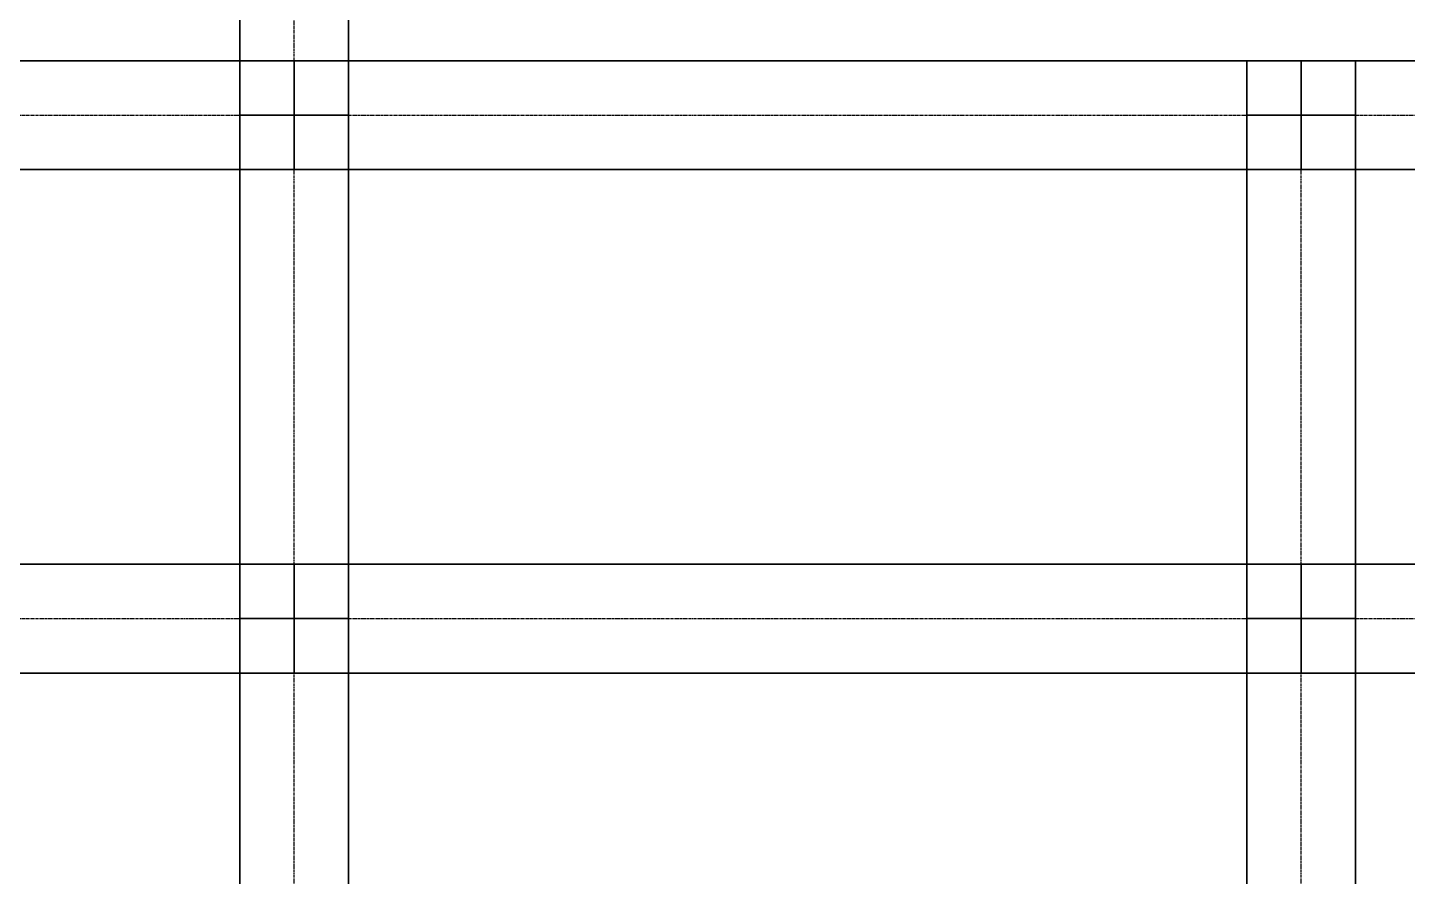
# Model space of a CAD drawing. Extents: x -12 to 2097, y 100 to 3117.
# Drawn here: x 292.2 to 596.4, y 287.1 to 474.2 of the extents above; entities that cross this region are included whole.
import ezdxf

# ---------------------------------------------------------------- set-up
doc = ezdxf.new("R2010")
doc.units = 0
doc.header["$MEASUREMENT"] = 0
doc.linetypes.add('Center', pattern=[2, 1.25, -0.25, 0.25, -0.25])
for name, color, linetype in [('BEAM', 5, 'CONTINUOUS'), ('CENTERLINES', 7, 'CONTINUOUS'), ('COLS', 5, 'CONTINUOUS')]:
    doc.layers.add(name, color=color, linetype=linetype)

msp = doc.modelspace()

# ---------------------------------------------------------------- linework, layer by layer
at = {"layer": 'BEAM', "color": 5, "linetype": 'CONTINUOUS'}
for points in [[(339, 454.92, 600), (339, 454.92, 624), (339, 514.92, 624), (339, 514.92, 600)], [(339, 454.92, 624), (363, 454.92, 624), (363, 514.92, 624), (339, 514.92, 624)], [(363, 454.92, 600), (339, 454.92, 600), (339, 514.92, 600), (363, 514.92, 600)], [(339, 454.92, 468), (339, 454.92, 492), (339, 514.92, 492), (339, 514.92, 468)], [(339, 454.92, 492), (363, 454.92, 492), (363, 514.92, 492), (339, 514.92, 492)], [(363, 454.92, 468), (339, 454.92, 468), (339, 514.92, 468), (363, 514.92, 468)], [(339, 454.92, 336), (339, 454.92, 360), (339, 514.92, 360), (339, 514.92, 336)], [(339, 454.92, 360), (363, 454.92, 360), (363, 514.92, 360), (339, 514.92, 360)], [(363, 454.92, 336), (339, 454.92, 336), (339, 514.92, 336), (363, 514.92, 336)], [(339, 454.92, 204), (339, 454.92, 228), (339, 514.92, 228), (339, 514.92, 204)], [(339, 454.92, 228), (363, 454.92, 228), (363, 514.92, 228), (339, 514.92, 228)], [(363, 454.92, 204), (339, 454.92, 204), (339, 514.92, 204), (363, 514.92, 204)], [(339, 454.92, 60), (339, 454.92, 84), (339, 514.92, 84), (339, 514.92, 60)], [(339, 454.92, 84), (363, 454.92, 84), (363, 514.92, 84), (339, 514.92, 84)], [(363, 454.92, 60), (339, 454.92, 60), (339, 514.92, 60), (363, 514.92, 60)], [(363, 454.92, 624), (363, 454.92, 600), (363, 514.92, 600), (363, 514.92, 624)], [(363, 454.92, 492), (363, 454.92, 468), (363, 514.92, 468), (363, 514.92, 492)], [(363, 454.92, 360), (363, 454.92, 336), (363, 514.92, 336), (363, 514.92, 360)], [(363, 454.92, 228), (363, 454.92, 204), (363, 514.92, 204), (363, 514.92, 228)], [(363, 454.92, 84), (363, 454.92, 60), (363, 514.92, 60), (363, 514.92, 84)], [(240, 466.92, 600), (240, 466.92, 624), (351, 466.92, 624), (351, 466.92, 600)], [(240, 466.92, 624), (240, 442.92, 624), (351, 442.92, 624), (351, 466.92, 624)], [(240, 442.92, 600), (240, 466.92, 600), (351, 466.92, 600), (351, 442.92, 600)], [(240, 466.92, 468), (240, 466.92, 492), (351, 466.92, 492), (351, 466.92, 468)], [(240, 466.92, 492), (240, 442.92, 492), (351, 442.92, 492), (351, 466.92, 492)], [(240, 442.92, 468), (240, 466.92, 468), (351, 466.92, 468), (351, 442.92, 468)], [(240, 466.92, 336), (240, 466.92, 360), (351, 466.92, 360), (351, 466.92, 336)], [(240, 466.92, 360), (240, 442.92, 360), (351, 442.92, 360), (351, 466.92, 360)], [(240, 442.92, 336), (240, 466.92, 336), (351, 466.92, 336), (351, 442.92, 336)], [(240, 466.92, 204), (240, 466.92, 228), (351, 466.92, 228), (351, 466.92, 204)], [(240, 466.92, 228), (240, 442.92, 228), (351, 442.92, 228), (351, 466.92, 228)], [(240, 442.92, 204), (240, 466.92, 204), (351, 466.92, 204), (351, 442.92, 204)], [(240, 466.92, 60), (240, 466.92, 84), (351, 466.92, 84), (351, 466.92, 60)], [(240, 466.92, 84), (240, 442.92, 84), (351, 442.92, 84), (351, 466.92, 84)], [(240, 442.92, 60), (240, 466.92, 60), (351, 466.92, 60), (351, 442.92, 60)], [(351, 466.92, 600), (351, 466.92, 624), (573, 466.92, 624), (573, 466.92, 600)], [(351, 466.92, 624), (351, 442.92, 624), (573, 442.92, 624), (573, 466.92, 624)], [(351, 442.92, 600), (351, 466.92, 600), (573, 466.92, 600), (573, 442.92, 600)], [(351, 466.92, 468), (351, 466.92, 492), (573, 466.92, 492), (573, 466.92, 468)], [(351, 466.92, 492), (351, 442.92, 492), (573, 442.92, 492), (573, 466.92, 492)], [(351, 442.92, 468), (351, 466.92, 468), (573, 466.92, 468), (573, 442.92, 468)], [(351, 466.92, 336), (351, 466.92, 360), (573, 466.92, 360), (573, 466.92, 336)], [(351, 466.92, 360), (351, 442.92, 360), (573, 442.92, 360), (573, 466.92, 360)], [(351, 442.92, 336), (351, 466.92, 336), (573, 466.92, 336), (573, 442.92, 336)], [(351, 466.92, 204), (351, 466.92, 228), (573, 466.92, 228), (573, 466.92, 204)], [(351, 466.92, 228), (351, 442.92, 228), (573, 442.92, 228), (573, 466.92, 228)], [(351, 442.92, 204), (351, 466.92, 204), (573, 466.92, 204), (573, 442.92, 204)], [(351, 466.92, 60), (351, 466.92, 84), (573, 466.92, 84), (573, 466.92, 60)], [(351, 466.92, 84), (351, 442.92, 84), (573, 442.92, 84), (573, 466.92, 84)], [(351, 442.92, 60), (351, 466.92, 60), (573, 466.92, 60), (573, 442.92, 60)], [(351, 466.92), (351, 466.92, 24), (573, 466.92, 24), (573, 466.92)], [(351, 466.92, 24), (351, 442.92, 24), (573, 442.92, 24), (573, 466.92, 24)], [(351, 442.92), (351, 466.92), (573, 466.92), (573, 442.92)], [(573, 466.92, 600), (573, 466.92, 624), (744, 466.92, 624), (744, 466.92, 600)], [(573, 466.92, 624), (573, 442.92, 624), (744, 442.92, 624), (744, 466.92, 624)], [(573, 442.92, 600), (573, 466.92, 600), (744, 466.92, 600), (744, 442.92, 600)], [(573, 466.92, 468), (573, 466.92, 492), (744, 466.92, 492), (744, 466.92, 468)], [(573, 466.92, 492), (573, 442.92, 492), (744, 442.92, 492), (744, 466.92, 492)], [(573, 442.92, 468), (573, 466.92, 468), (744, 466.92, 468), (744, 442.92, 468)], [(573, 466.92, 336), (573, 466.92, 360), (744, 466.92, 360), (744, 466.92, 336)], [(573, 466.92, 360), (573, 442.92, 360), (744, 442.92, 360), (744, 466.92, 360)], [(573, 442.92, 336), (573, 466.92, 336), (744, 466.92, 336), (744, 442.92, 336)], [(573, 466.92, 204), (573, 466.92, 228), (744, 466.92, 228), (744, 466.92, 204)], [(573, 466.92, 228), (573, 442.92, 228), (744, 442.92, 228), (744, 466.92, 228)], [(573, 442.92, 204), (573, 466.92, 204), (744, 466.92, 204), (744, 442.92, 204)], [(573, 466.92, 60), (573, 466.92, 84), (744, 466.92, 84), (744, 466.92, 60)], [(573, 466.92, 84), (573, 442.92, 84), (744, 442.92, 84), (744, 466.92, 84)], [(573, 442.92, 60), (573, 466.92, 60), (744, 466.92, 60), (744, 442.92, 60)], [(339, 343.92, 600), (339, 343.92, 624), (339, 454.92, 624), (339, 454.92, 600)], [(339, 343.92, 624), (363, 343.92, 624), (363, 454.92, 624), (339, 454.92, 624)], [(363, 343.92, 600), (339, 343.92, 600), (339, 454.92, 600), (363, 454.92, 600)], [(339, 343.92, 468), (339, 343.92, 492), (339, 454.92, 492), (339, 454.92, 468)], [(339, 343.92, 492), (363, 343.92, 492), (363, 454.92, 492), (339, 454.92, 492)], [(363, 343.92, 468), (339, 343.92, 468), (339, 454.92, 468), (363, 454.92, 468)], [(339, 343.92, 336), (339, 343.92, 360), (339, 454.92, 360), (339, 454.92, 336)], [(339, 343.92, 360), (363, 343.92, 360), (363, 454.92, 360), (339, 454.92, 360)], [(363, 343.92, 336), (339, 343.92, 336), (339, 454.92, 336), (363, 454.92, 336)], [(339, 343.92, 204), (339, 343.92, 228), (339, 454.92, 228), (339, 454.92, 204)], [(339, 343.92, 228), (363, 343.92, 228), (363, 454.92, 228), (339, 454.92, 228)], [(363, 343.92, 204), (339, 343.92, 204), (339, 454.92, 204), (363, 454.92, 204)], [(339, 343.92, 60), (339, 343.92, 84), (339, 454.92, 84), (339, 454.92, 60)], [(339, 343.92, 84), (363, 343.92, 84), (363, 454.92, 84), (339, 454.92, 84)], [(363, 343.92, 60), (339, 343.92, 60), (339, 454.92, 60), (363, 454.92, 60)], [(363, 343.92, 624), (363, 343.92, 600), (363, 454.92, 600), (363, 454.92, 624)], [(363, 343.92, 492), (363, 343.92, 468), (363, 454.92, 468), (363, 454.92, 492)], [(363, 343.92, 360), (363, 343.92, 336), (363, 454.92, 336), (363, 454.92, 360)], [(363, 343.92, 228), (363, 343.92, 204), (363, 454.92, 204), (363, 454.92, 228)], [(363, 343.92, 84), (363, 343.92, 60), (363, 454.92, 60), (363, 454.92, 84)], [(561, 343.92, 600), (561, 343.92, 624), (561, 454.92, 624), (561, 454.92, 600)], [(561, 343.92, 624), (585, 343.92, 624), (585, 454.92, 624), (561, 454.92, 624)], [(585, 343.92, 600), (561, 343.92, 600), (561, 454.92, 600), (585, 454.92, 600)], [(561, 343.92, 468), (561, 343.92, 492), (561, 454.92, 492), (561, 454.92, 468)], [(561, 343.92, 492), (585, 343.92, 492), (585, 454.92, 492), (561, 454.92, 492)], [(585, 343.92, 468), (561, 343.92, 468), (561, 454.92, 468), (585, 454.92, 468)], [(561, 343.92, 336), (561, 343.92, 360), (561, 454.92, 360), (561, 454.92, 336)], [(561, 343.92, 360), (585, 343.92, 360), (585, 454.92, 360), (561, 454.92, 360)], [(585, 343.92, 336), (561, 343.92, 336), (561, 454.92, 336), (585, 454.92, 336)], [(561, 343.92, 204), (561, 343.92, 228), (561, 454.92, 228), (561, 454.92, 204)], [(561, 343.92, 228), (585, 343.92, 228), (585, 454.92, 228), (561, 454.92, 228)], [(585, 343.92, 204), (561, 343.92, 204), (561, 454.92, 204), (585, 454.92, 204)], [(561, 343.92, 60), (561, 343.92, 84), (561, 454.92, 84), (561, 454.92, 60)], [(561, 343.92, 84), (585, 343.92, 84), (585, 454.92, 84), (561, 454.92, 84)], [(585, 343.92, 60), (561, 343.92, 60), (561, 454.92, 60), (585, 454.92, 60)], [(585, 343.92, 624), (585, 343.92, 600), (585, 454.92, 600), (585, 454.92, 624)], [(585, 343.92, 492), (585, 343.92, 468), (585, 454.92, 468), (585, 454.92, 492)], [(585, 343.92, 360), (585, 343.92, 336), (585, 454.92, 336), (585, 454.92, 360)], [(585, 343.92, 228), (585, 343.92, 204), (585, 454.92, 204), (585, 454.92, 228)], [(585, 343.92, 84), (585, 343.92, 60), (585, 454.92, 60), (585, 454.92, 84)], [(240, 442.92, 624), (240, 442.92, 600), (351, 442.92, 600), (351, 442.92, 624)], [(240, 442.92, 492), (240, 442.92, 468), (351, 442.92, 468), (351, 442.92, 492)], [(240, 442.92, 360), (240, 442.92, 336), (351, 442.92, 336), (351, 442.92, 360)], [(240, 442.92, 228), (240, 442.92, 204), (351, 442.92, 204), (351, 442.92, 228)], [(240, 442.92, 84), (240, 442.92, 60), (351, 442.92, 60), (351, 442.92, 84)], [(351, 442.92, 624), (351, 442.92, 600), (573, 442.92, 600), (573, 442.92, 624)], [(351, 442.92, 492), (351, 442.92, 468), (573, 442.92, 468), (573, 442.92, 492)], [(351, 442.92, 360), (351, 442.92, 336), (573, 442.92, 336), (573, 442.92, 360)], [(351, 442.92, 228), (351, 442.92, 204), (573, 442.92, 204), (573, 442.92, 228)], [(351, 442.92, 84), (351, 442.92, 60), (573, 442.92, 60), (573, 442.92, 84)], [(351, 442.92, 24), (351, 442.92), (573, 442.92), (573, 442.92, 24)], [(573, 442.92, 624), (573, 442.92, 600), (744, 442.92, 600), (744, 442.92, 624)], [(573, 442.92, 492), (573, 442.92, 468), (744, 442.92, 468), (744, 442.92, 492)], [(573, 442.92, 360), (573, 442.92, 336), (744, 442.92, 336), (744, 442.92, 360)], [(573, 442.92, 228), (573, 442.92, 204), (744, 442.92, 204), (744, 442.92, 228)], [(573, 442.92, 84), (573, 442.92, 60), (744, 442.92, 60), (744, 442.92, 84)], [(240, 355.92, 600), (240, 355.92, 624), (351, 355.92, 624), (351, 355.92, 600)], [(240, 355.92, 624), (240, 331.92, 624), (351, 331.92, 624), (351, 355.92, 624)], [(240, 331.92, 600), (240, 355.92, 600), (351, 355.92, 600), (351, 331.92, 600)], [(240, 355.92, 468), (240, 355.92, 492), (351, 355.92, 492), (351, 355.92, 468)], [(240, 355.92, 492), (240, 331.92, 492), (351, 331.92, 492), (351, 355.92, 492)], [(240, 331.92, 468), (240, 355.92, 468), (351, 355.92, 468), (351, 331.92, 468)], [(240, 355.92, 336), (240, 355.92, 360), (351, 355.92, 360), (351, 355.92, 336)], [(240, 355.92, 360), (240, 331.92, 360), (351, 331.92, 360), (351, 355.92, 360)], [(240, 331.92, 336), (240, 355.92, 336), (351, 355.92, 336), (351, 331.92, 336)], [(240, 355.92, 204), (240, 355.92, 228), (351, 355.92, 228), (351, 355.92, 204)], [(240, 355.92, 228), (240, 331.92, 228), (351, 331.92, 228), (351, 355.92, 228)], [(240, 331.92, 204), (240, 355.92, 204), (351, 355.92, 204), (351, 331.92, 204)], [(240, 355.92, 60), (240, 355.92, 84), (351, 355.92, 84), (351, 355.92, 60)], [(240, 355.92, 84), (240, 331.92, 84), (351, 331.92, 84), (351, 355.92, 84)], [(240, 331.92, 60), (240, 355.92, 60), (351, 355.92, 60), (351, 331.92, 60)], [(351, 355.92, 600), (351, 355.92, 624), (573, 355.92, 624), (573, 355.92, 600)], [(351, 355.92, 624), (351, 331.92, 624), (573, 331.92, 624), (573, 355.92, 624)], [(351, 331.92, 600), (351, 355.92, 600), (573, 355.92, 600), (573, 331.92, 600)], [(351, 355.92, 468), (351, 355.92, 492), (573, 355.92, 492), (573, 355.92, 468)], [(351, 355.92, 492), (351, 331.92, 492), (573, 331.92, 492), (573, 355.92, 492)], [(351, 331.92, 468), (351, 355.92, 468), (573, 355.92, 468), (573, 331.92, 468)], [(351, 355.92, 336), (351, 355.92, 360), (573, 355.92, 360), (573, 355.92, 336)], [(351, 355.92, 360), (351, 331.92, 360), (573, 331.92, 360), (573, 355.92, 360)], [(351, 331.92, 336), (351, 355.92, 336), (573, 355.92, 336), (573, 331.92, 336)], [(351, 355.92, 204), (351, 355.92, 228), (573, 355.92, 228), (573, 355.92, 204)], [(351, 355.92, 228), (351, 331.92, 228), (573, 331.92, 228), (573, 355.92, 228)], [(351, 331.92, 204), (351, 355.92, 204), (573, 355.92, 204), (573, 331.92, 204)], [(351, 355.92, 60), (351, 355.92, 84), (573, 355.92, 84), (573, 355.92, 60)], [(351, 355.92, 84), (351, 331.92, 84), (573, 331.92, 84), (573, 355.92, 84)], [(351, 331.92, 60), (351, 355.92, 60), (573, 355.92, 60), (573, 331.92, 60)], [(351, 355.92), (351, 355.92, 24), (573, 355.92, 24), (573, 355.92)], [(351, 355.92, 24), (351, 331.92, 24), (573, 331.92, 24), (573, 355.92, 24)], [(351, 331.92), (351, 355.92), (573, 355.92), (573, 331.92)], [(573, 355.92, 600), (573, 355.92, 624), (744, 355.92, 624), (744, 355.92, 600)], [(573, 355.92, 624), (573, 331.92, 624), (744, 331.92, 624), (744, 355.92, 624)], [(573, 331.92, 600), (573, 355.92, 600), (744, 355.92, 600), (744, 331.92, 600)], [(573, 355.92, 468), (573, 355.92, 492), (744, 355.92, 492), (744, 355.92, 468)], [(573, 355.92, 492), (573, 331.92, 492), (744, 331.92, 492), (744, 355.92, 492)], [(573, 331.92, 468), (573, 355.92, 468), (744, 355.92, 468), (744, 331.92, 468)], [(573, 355.92, 336), (573, 355.92, 360), (744, 355.92, 360), (744, 355.92, 336)], [(573, 355.92, 360), (573, 331.92, 360), (744, 331.92, 360), (744, 355.92, 360)], [(573, 331.92, 336), (573, 355.92, 336), (744, 355.92, 336), (744, 331.92, 336)], [(573, 355.92, 204), (573, 355.92, 228), (744, 355.92, 228), (744, 355.92, 204)], [(573, 355.92, 228), (573, 331.92, 228), (744, 331.92, 228), (744, 355.92, 228)], [(573, 331.92, 204), (573, 355.92, 204), (744, 355.92, 204), (744, 331.92, 204)], [(573, 355.92, 60), (573, 355.92, 84), (744, 355.92, 84), (744, 355.92, 60)], [(573, 355.92, 84), (573, 331.92, 84), (744, 331.92, 84), (744, 355.92, 84)], [(573, 331.92, 60), (573, 355.92, 60), (744, 355.92, 60), (744, 331.92, 60)], [(339, 223.92, 600), (339, 223.92, 624), (339, 343.92, 624), (339, 343.92, 600)], [(339, 223.92, 624), (363, 223.92, 624), (363, 343.92, 624), (339, 343.92, 624)], [(363, 223.92, 600), (339, 223.92, 600), (339, 343.92, 600), (363, 343.92, 600)], [(339, 223.92, 468), (339, 223.92, 492), (339, 343.92, 492), (339, 343.92, 468)], [(339, 223.92, 492), (363, 223.92, 492), (363, 343.92, 492), (339, 343.92, 492)], [(363, 223.92, 468), (339, 223.92, 468), (339, 343.92, 468), (363, 343.92, 468)], [(339, 223.92, 336), (339, 223.92, 360), (339, 343.92, 360), (339, 343.92, 336)], [(339, 223.92, 360), (363, 223.92, 360), (363, 343.92, 360), (339, 343.92, 360)], [(363, 223.92, 336), (339, 223.92, 336), (339, 343.92, 336), (363, 343.92, 336)], [(339, 223.92, 204), (339, 223.92, 228), (339, 343.92, 228), (339, 343.92, 204)], [(339, 223.92, 228), (363, 223.92, 228), (363, 343.92, 228), (339, 343.92, 228)], [(363, 223.92, 204), (339, 223.92, 204), (339, 343.92, 204), (363, 343.92, 204)], [(339, 223.92, 60), (339, 223.92, 84), (339, 343.92, 84), (339, 343.92, 60)], [(339, 223.92, 84), (363, 223.92, 84), (363, 343.92, 84), (339, 343.92, 84)], [(363, 223.92, 60), (339, 223.92, 60), (339, 343.92, 60), (363, 343.92, 60)], [(363, 223.92, 624), (363, 223.92, 600), (363, 343.92, 600), (363, 343.92, 624)], [(363, 223.92, 492), (363, 223.92, 468), (363, 343.92, 468), (363, 343.92, 492)], [(363, 223.92, 360), (363, 223.92, 336), (363, 343.92, 336), (363, 343.92, 360)], [(363, 223.92, 228), (363, 223.92, 204), (363, 343.92, 204), (363, 343.92, 228)], [(363, 223.92, 84), (363, 223.92, 60), (363, 343.92, 60), (363, 343.92, 84)], [(561, 223.92, 600), (561, 223.92, 624), (561, 343.92, 624), (561, 343.92, 600)], [(561, 223.92, 624), (585, 223.92, 624), (585, 343.92, 624), (561, 343.92, 624)], [(585, 223.92, 600), (561, 223.92, 600), (561, 343.92, 600), (585, 343.92, 600)], [(561, 223.92, 468), (561, 223.92, 492), (561, 343.92, 492), (561, 343.92, 468)], [(561, 223.92, 492), (585, 223.92, 492), (585, 343.92, 492), (561, 343.92, 492)], [(585, 223.92, 468), (561, 223.92, 468), (561, 343.92, 468), (585, 343.92, 468)], [(561, 223.92, 336), (561, 223.92, 360), (561, 343.92, 360), (561, 343.92, 336)], [(561, 223.92, 360), (585, 223.92, 360), (585, 343.92, 360), (561, 343.92, 360)], [(585, 223.92, 336), (561, 223.92, 336), (561, 343.92, 336), (585, 343.92, 336)], [(561, 223.92, 204), (561, 223.92, 228), (561, 343.92, 228), (561, 343.92, 204)], [(561, 223.92, 228), (585, 223.92, 228), (585, 343.92, 228), (561, 343.92, 228)], [(585, 223.92, 204), (561, 223.92, 204), (561, 343.92, 204), (585, 343.92, 204)], [(561, 223.92, 60), (561, 223.92, 84), (561, 343.92, 84), (561, 343.92, 60)], [(561, 223.92, 84), (585, 223.92, 84), (585, 343.92, 84), (561, 343.92, 84)], [(585, 223.92, 60), (561, 223.92, 60), (561, 343.92, 60), (585, 343.92, 60)], [(585, 223.92, 624), (585, 223.92, 600), (585, 343.92, 600), (585, 343.92, 624)], [(585, 223.92, 492), (585, 223.92, 468), (585, 343.92, 468), (585, 343.92, 492)], [(585, 223.92, 360), (585, 223.92, 336), (585, 343.92, 336), (585, 343.92, 360)], [(585, 223.92, 228), (585, 223.92, 204), (585, 343.92, 204), (585, 343.92, 228)], [(585, 223.92, 84), (585, 223.92, 60), (585, 343.92, 60), (585, 343.92, 84)], [(240, 331.92, 624), (240, 331.92, 600), (351, 331.92, 600), (351, 331.92, 624)], [(240, 331.92, 492), (240, 331.92, 468), (351, 331.92, 468), (351, 331.92, 492)], [(240, 331.92, 360), (240, 331.92, 336), (351, 331.92, 336), (351, 331.92, 360)], [(240, 331.92, 228), (240, 331.92, 204), (351, 331.92, 204), (351, 331.92, 228)], [(240, 331.92, 84), (240, 331.92, 60), (351, 331.92, 60), (351, 331.92, 84)], [(351, 331.92, 624), (351, 331.92, 600), (573, 331.92, 600), (573, 331.92, 624)], [(351, 331.92, 492), (351, 331.92, 468), (573, 331.92, 468), (573, 331.92, 492)], [(351, 331.92, 360), (351, 331.92, 336), (573, 331.92, 336), (573, 331.92, 360)], [(351, 331.92, 228), (351, 331.92, 204), (573, 331.92, 204), (573, 331.92, 228)], [(351, 331.92, 84), (351, 331.92, 60), (573, 331.92, 60), (573, 331.92, 84)], [(351, 331.92, 24), (351, 331.92), (573, 331.92), (573, 331.92, 24)], [(573, 331.92, 624), (573, 331.92, 600), (744, 331.92, 600), (744, 331.92, 624)], [(573, 331.92, 492), (573, 331.92, 468), (744, 331.92, 468), (744, 331.92, 492)], [(573, 331.92, 360), (573, 331.92, 336), (744, 331.92, 336), (744, 331.92, 360)], [(573, 331.92, 228), (573, 331.92, 204), (744, 331.92, 204), (744, 331.92, 228)], [(573, 331.92, 84), (573, 331.92, 60), (744, 331.92, 60), (744, 331.92, 84)]]:
    msp.add_3dface(points, dxfattribs=at)
at = {"layer": 'CENTERLINES', "color": 0, "linetype": 'CENTER', "ltscale": 0.5}
for p, q in [((351, 454.92, 624), (351, 514.92, 624)), ((351, 454.92, 492), (351, 514.92, 492)), ((351, 454.92, 360), (351, 514.92, 360)), ((351, 454.92, 228), (351, 514.92, 228)), ((351, 454.92, 84), (351, 514.92, 84)), ((240, 454.92, 624), (351, 454.92, 624)), ((240, 454.92, 492), (351, 454.92, 492)), ((240, 454.92, 360), (351, 454.92, 360)), ((240, 454.92, 228), (351, 454.92, 228)), ((240, 454.92, 84), (351, 454.92, 84)), ((351, 343.92, 624), (351, 454.92, 624)), ((351, 343.92, 492), (351, 454.92, 492)), ((351, 343.92, 360), (351, 454.92, 360)), ((351, 343.92, 228), (351, 454.92, 228)), ((351, 343.92, 84), (351, 454.92, 84)), ((351, 454.92, 624), (573, 454.92, 624)), ((351, 454.92, 492), (573, 454.92, 492)), ((351, 454.92, 360), (573, 454.92, 360)), ((351, 454.92, 228), (573, 454.92, 228)), ((351, 454.92, 84), (573, 454.92, 84)), ((351, 454.92, 24), (573, 454.92, 24)), ((351, 454.92, 492), (351, 454.92, 624)), ((351, 454.92, 360), (351, 454.92, 492)), ((351, 454.92, 228), (351, 454.92, 360)), ((351, 454.92, 84), (351, 454.92, 228)), ((351, 454.92, 24), (351, 454.92, 84)), ((351, 454.92), (351, 454.92, 24)), ((573, 343.92, 624), (573, 454.92, 624)), ((573, 343.92, 492), (573, 454.92, 492)), ((573, 343.92, 360), (573, 454.92, 360)), ((573, 343.92, 228), (573, 454.92, 228)), ((573, 343.92, 84), (573, 454.92, 84)), ((573, 454.92, 624), (744, 454.92, 624)), ((573, 454.92, 492), (744, 454.92, 492)), ((573, 454.92, 360), (744, 454.92, 360)), ((573, 454.92, 228), (744, 454.92, 228)), ((573, 454.92, 84), (744, 454.92, 84)), ((573, 454.92, 492), (573, 454.92, 624)), ((573, 454.92, 360), (573, 454.92, 492)), ((573, 454.92, 228), (573, 454.92, 360)), ((573, 454.92, 84), (573, 454.92, 228)), ((573, 454.92, 24), (573, 454.92, 84)), ((573, 454.92), (573, 454.92, 24)), ((240, 343.92, 624), (351, 343.92, 624)), ((240, 343.92, 492), (351, 343.92, 492)), ((240, 343.92, 360), (351, 343.92, 360)), ((240, 343.92, 228), (351, 343.92, 228)), ((240, 343.92, 84), (351, 343.92, 84)), ((351, 223.92, 624), (351, 343.92, 624)), ((351, 223.92, 492), (351, 343.92, 492)), ((351, 223.92, 360), (351, 343.92, 360)), ((351, 223.92, 228), (351, 343.92, 228)), ((351, 223.92, 84), (351, 343.92, 84)), ((351, 343.92, 624), (573, 343.92, 624)), ((351, 343.92, 492), (573, 343.92, 492)), ((351, 343.92, 360), (573, 343.92, 360)), ((351, 343.92, 228), (573, 343.92, 228)), ((351, 343.92, 84), (573, 343.92, 84)), ((351, 343.92, 24), (573, 343.92, 24)), ((351, 343.92, 492), (351, 343.92, 624)), ((351, 343.92, 360), (351, 343.92, 492)), ((351, 343.92, 228), (351, 343.92, 360)), ((351, 343.92, 84), (351, 343.92, 228)), ((351, 343.92, 24), (351, 343.92, 84)), ((351, 343.92), (351, 343.92, 24)), ((573, 223.92, 624), (573, 343.92, 624)), ((573, 223.92, 492), (573, 343.92, 492)), ((573, 223.92, 360), (573, 343.92, 360)), ((573, 223.92, 228), (573, 343.92, 228)), ((573, 223.92, 84), (573, 343.92, 84)), ((573, 343.92, 624), (744, 343.92, 624)), ((573, 343.92, 492), (744, 343.92, 492)), ((573, 343.92, 360), (744, 343.92, 360)), ((573, 343.92, 228), (744, 343.92, 228)), ((573, 343.92, 84), (744, 343.92, 84)), ((573, 343.92, 492), (573, 343.92, 624)), ((573, 343.92, 360), (573, 343.92, 492)), ((573, 343.92, 228), (573, 343.92, 360)), ((573, 343.92, 84), (573, 343.92, 228)), ((573, 343.92, 24), (573, 343.92, 84)), ((573, 343.92), (573, 343.92, 24))]:
    msp.add_line(p, q, dxfattribs=at)
at = {"layer": 'COLS', "color": 5, "linetype": 'CONTINUOUS'}
for points in [[(363, 466.92, 492), (339, 466.92, 492), (339, 466.92, 624), (363, 466.92, 624)], [(339, 466.92, 492), (339, 442.92, 492), (339, 442.92, 624), (339, 466.92, 624)], [(363, 466.92, 360), (339, 466.92, 360), (339, 466.92, 492), (363, 466.92, 492)], [(339, 466.92, 360), (339, 442.92, 360), (339, 442.92, 492), (339, 466.92, 492)], [(363, 466.92, 228), (339, 466.92, 228), (339, 466.92, 360), (363, 466.92, 360)], [(339, 466.92, 228), (339, 442.92, 228), (339, 442.92, 360), (339, 466.92, 360)], [(363, 466.92, 84), (339, 466.92, 84), (339, 466.92, 228), (363, 466.92, 228)], [(339, 466.92, 84), (339, 442.92, 84), (339, 442.92, 228), (339, 466.92, 228)], [(363, 466.92, 24), (339, 466.92, 24), (339, 466.92, 84), (363, 466.92, 84)], [(339, 466.92, 24), (339, 442.92, 24), (339, 442.92, 84), (339, 466.92, 84)], [(363, 466.92), (339, 466.92), (339, 466.92, 24), (363, 466.92, 24)], [(339, 466.92), (339, 442.92), (339, 442.92, 24), (339, 466.92, 24)], [(363, 442.92, 492), (363, 466.92, 492), (363, 466.92, 624), (363, 442.92, 624)], [(363, 442.92, 360), (363, 466.92, 360), (363, 466.92, 492), (363, 442.92, 492)], [(363, 442.92, 228), (363, 466.92, 228), (363, 466.92, 360), (363, 442.92, 360)], [(363, 442.92, 84), (363, 466.92, 84), (363, 466.92, 228), (363, 442.92, 228)], [(363, 442.92, 24), (363, 466.92, 24), (363, 466.92, 84), (363, 442.92, 84)], [(363, 442.92), (363, 466.92), (363, 466.92, 24), (363, 442.92, 24)], [(585, 466.92, 492), (561, 466.92, 492), (561, 466.92, 624), (585, 466.92, 624)], [(561, 466.92, 492), (561, 442.92, 492), (561, 442.92, 624), (561, 466.92, 624)], [(585, 466.92, 360), (561, 466.92, 360), (561, 466.92, 492), (585, 466.92, 492)], [(561, 466.92, 360), (561, 442.92, 360), (561, 442.92, 492), (561, 466.92, 492)], [(585, 466.92, 228), (561, 466.92, 228), (561, 466.92, 360), (585, 466.92, 360)], [(561, 466.92, 228), (561, 442.92, 228), (561, 442.92, 360), (561, 466.92, 360)], [(585, 466.92, 84), (561, 466.92, 84), (561, 466.92, 228), (585, 466.92, 228)], [(561, 466.92, 84), (561, 442.92, 84), (561, 442.92, 228), (561, 466.92, 228)], [(585, 466.92, 24), (561, 466.92, 24), (561, 466.92, 84), (585, 466.92, 84)], [(561, 466.92, 24), (561, 442.92, 24), (561, 442.92, 84), (561, 466.92, 84)], [(585, 466.92), (561, 466.92), (561, 466.92, 24), (585, 466.92, 24)], [(561, 466.92), (561, 442.92), (561, 442.92, 24), (561, 466.92, 24)], [(585, 442.92, 492), (585, 466.92, 492), (585, 466.92, 624), (585, 442.92, 624)], [(585, 442.92, 360), (585, 466.92, 360), (585, 466.92, 492), (585, 442.92, 492)], [(585, 442.92, 228), (585, 466.92, 228), (585, 466.92, 360), (585, 442.92, 360)], [(585, 442.92, 84), (585, 466.92, 84), (585, 466.92, 228), (585, 442.92, 228)], [(585, 442.92, 24), (585, 466.92, 24), (585, 466.92, 84), (585, 442.92, 84)], [(585, 442.92), (585, 466.92), (585, 466.92, 24), (585, 442.92, 24)], [(339, 442.92, 492), (363, 442.92, 492), (363, 442.92, 624), (339, 442.92, 624)], [(339, 442.92, 360), (363, 442.92, 360), (363, 442.92, 492), (339, 442.92, 492)], [(339, 442.92, 228), (363, 442.92, 228), (363, 442.92, 360), (339, 442.92, 360)], [(339, 442.92, 84), (363, 442.92, 84), (363, 442.92, 228), (339, 442.92, 228)], [(339, 442.92, 24), (363, 442.92, 24), (363, 442.92, 84), (339, 442.92, 84)], [(339, 442.92), (363, 442.92), (363, 442.92, 24), (339, 442.92, 24)], [(561, 442.92, 492), (585, 442.92, 492), (585, 442.92, 624), (561, 442.92, 624)], [(561, 442.92, 360), (585, 442.92, 360), (585, 442.92, 492), (561, 442.92, 492)], [(561, 442.92, 228), (585, 442.92, 228), (585, 442.92, 360), (561, 442.92, 360)], [(561, 442.92, 84), (585, 442.92, 84), (585, 442.92, 228), (561, 442.92, 228)], [(561, 442.92, 24), (585, 442.92, 24), (585, 442.92, 84), (561, 442.92, 84)], [(561, 442.92), (585, 442.92), (585, 442.92, 24), (561, 442.92, 24)], [(363, 355.92, 492), (339, 355.92, 492), (339, 355.92, 624), (363, 355.92, 624)], [(339, 355.92, 492), (339, 331.92, 492), (339, 331.92, 624), (339, 355.92, 624)], [(363, 355.92, 360), (339, 355.92, 360), (339, 355.92, 492), (363, 355.92, 492)], [(339, 355.92, 360), (339, 331.92, 360), (339, 331.92, 492), (339, 355.92, 492)], [(363, 355.92, 228), (339, 355.92, 228), (339, 355.92, 360), (363, 355.92, 360)], [(339, 355.92, 228), (339, 331.92, 228), (339, 331.92, 360), (339, 355.92, 360)], [(363, 355.92, 84), (339, 355.92, 84), (339, 355.92, 228), (363, 355.92, 228)], [(339, 355.92, 84), (339, 331.92, 84), (339, 331.92, 228), (339, 355.92, 228)], [(363, 355.92, 24), (339, 355.92, 24), (339, 355.92, 84), (363, 355.92, 84)], [(339, 355.92, 24), (339, 331.92, 24), (339, 331.92, 84), (339, 355.92, 84)], [(363, 355.92), (339, 355.92), (339, 355.92, 24), (363, 355.92, 24)], [(339, 355.92), (339, 331.92), (339, 331.92, 24), (339, 355.92, 24)], [(363, 331.92, 492), (363, 355.92, 492), (363, 355.92, 624), (363, 331.92, 624)], [(363, 331.92, 360), (363, 355.92, 360), (363, 355.92, 492), (363, 331.92, 492)], [(363, 331.92, 228), (363, 355.92, 228), (363, 355.92, 360), (363, 331.92, 360)], [(363, 331.92, 84), (363, 355.92, 84), (363, 355.92, 228), (363, 331.92, 228)], [(363, 331.92, 24), (363, 355.92, 24), (363, 355.92, 84), (363, 331.92, 84)], [(363, 331.92), (363, 355.92), (363, 355.92, 24), (363, 331.92, 24)], [(585, 355.92, 492), (561, 355.92, 492), (561, 355.92, 624), (585, 355.92, 624)], [(561, 355.92, 492), (561, 331.92, 492), (561, 331.92, 624), (561, 355.92, 624)], [(585, 355.92, 360), (561, 355.92, 360), (561, 355.92, 492), (585, 355.92, 492)], [(561, 355.92, 360), (561, 331.92, 360), (561, 331.92, 492), (561, 355.92, 492)], [(585, 355.92, 228), (561, 355.92, 228), (561, 355.92, 360), (585, 355.92, 360)], [(561, 355.92, 228), (561, 331.92, 228), (561, 331.92, 360), (561, 355.92, 360)], [(585, 355.92, 84), (561, 355.92, 84), (561, 355.92, 228), (585, 355.92, 228)], [(561, 355.92, 84), (561, 331.92, 84), (561, 331.92, 228), (561, 355.92, 228)], [(585, 355.92, 24), (561, 355.92, 24), (561, 355.92, 84), (585, 355.92, 84)], [(561, 355.92, 24), (561, 331.92, 24), (561, 331.92, 84), (561, 355.92, 84)], [(585, 355.92), (561, 355.92), (561, 355.92, 24), (585, 355.92, 24)], [(561, 355.92), (561, 331.92), (561, 331.92, 24), (561, 355.92, 24)], [(585, 331.92, 492), (585, 355.92, 492), (585, 355.92, 624), (585, 331.92, 624)], [(585, 331.92, 360), (585, 355.92, 360), (585, 355.92, 492), (585, 331.92, 492)], [(585, 331.92, 228), (585, 355.92, 228), (585, 355.92, 360), (585, 331.92, 360)], [(585, 331.92, 84), (585, 355.92, 84), (585, 355.92, 228), (585, 331.92, 228)], [(585, 331.92, 24), (585, 355.92, 24), (585, 355.92, 84), (585, 331.92, 84)], [(585, 331.92), (585, 355.92), (585, 355.92, 24), (585, 331.92, 24)], [(339, 331.92, 492), (363, 331.92, 492), (363, 331.92, 624), (339, 331.92, 624)], [(339, 331.92, 360), (363, 331.92, 360), (363, 331.92, 492), (339, 331.92, 492)], [(339, 331.92, 228), (363, 331.92, 228), (363, 331.92, 360), (339, 331.92, 360)], [(339, 331.92, 84), (363, 331.92, 84), (363, 331.92, 228), (339, 331.92, 228)], [(339, 331.92, 24), (363, 331.92, 24), (363, 331.92, 84), (339, 331.92, 84)], [(339, 331.92), (363, 331.92), (363, 331.92, 24), (339, 331.92, 24)], [(561, 331.92, 492), (585, 331.92, 492), (585, 331.92, 624), (561, 331.92, 624)], [(561, 331.92, 360), (585, 331.92, 360), (585, 331.92, 492), (561, 331.92, 492)], [(561, 331.92, 228), (585, 331.92, 228), (585, 331.92, 360), (561, 331.92, 360)], [(561, 331.92, 84), (585, 331.92, 84), (585, 331.92, 228), (561, 331.92, 228)], [(561, 331.92, 24), (585, 331.92, 24), (585, 331.92, 84), (561, 331.92, 84)], [(561, 331.92), (585, 331.92), (585, 331.92, 24), (561, 331.92, 24)]]:
    msp.add_3dface(points, dxfattribs=at)

doc.saveas('drawing.dxf')
